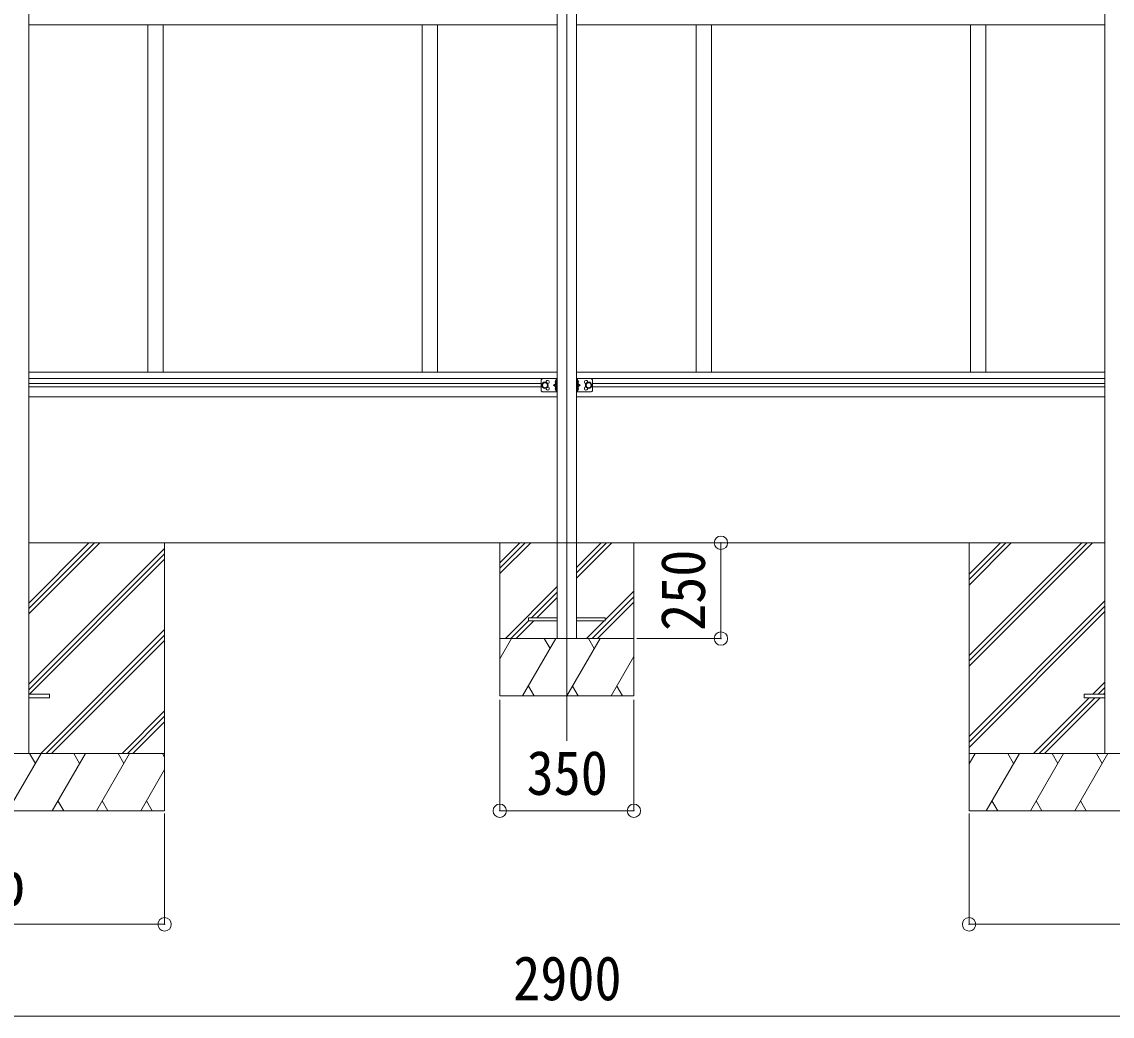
# Model space of a CAD drawing. Units: millimetres at full size, sheet at 1:35. Extents: x -9783 to 9892, y -6828 to 6752.
# Drawn here: x -2431 to 416, y -1933 to 664 of the extents above; entities that cross this region are included whole.
import ezdxf
from ezdxf.enums import TextEntityAlignment as Align

# ---------------------------------------------------------------- set-up
doc = ezdxf.new("R2010")
doc.units = ezdxf.units.MM
doc.header["$LTSCALE"] = 35
doc.header["$PDMODE"] = 32
doc.header["$PDSIZE"] = 35
for name, color, linetype, lineweight in [('0-0_0', 7, 'Continuous', 9), ('0-1_本体', 4, 'Continuous', 9), ('0-2_部品', 7, 'Continuous', 9), ('0-A_寸法', 6, 'Continuous', 9), ('1-0_FRAME', 7, 'Continuous', 9), ('1-1_GLASS', 4, 'Continuous', 9), ('1-2_GLASS_SEAL', 7, 'Continuous', 9), ('1-4_DIM2', 7, 'Continuous', 9), ('1-8', 2, 'Continuous', 9), ('1-A', 6, 'Continuous', 9)]:
    doc.layers.add(name, color=color, linetype=linetype, lineweight=lineweight)
doc.styles.add('ＭＳ ゴシック', font='')
doc.styles.get('ＭＳ ゴシック').set_extended_font_data('MS Gothic')

msp = doc.modelspace()

# ---------------------------------------------------------------- linework, layer by layer
at = {"layer": '0-0_0'}
for p, q in [((-2412.58, -696.92), (397.02, -696.92)), ((-2412.58, -882.55), (-2226.95, -696.92)), ((-2412.58, -868.41), (-2241.1, -696.92)), ((-2412.58, -854.27), (-2255.24, -696.92)), ((-2057.78, -696.92), (-2057.78, -1396.92)), ((42.22, -696.92), (42.22, -1396.92)), ((42.22, -991.1), (336.39, -696.92)), ((42.22, -1005.24), (350.54, -696.92)), ((42.22, -1019.38), (364.68, -696.92)), ((42.22, -807.25), (152.55, -696.92)), ((42.22, -793.11), (138.4, -696.92)), ((42.22, -778.97), (124.26, -696.92)), ((-2412.58, -1066.4), (-2057.78, -711.6)), ((-2412.58, -1080.54), (-2057.78, -725.74)), ((-2410.32, -1092.42), (-2057.78, -739.89)), ((42.22, -1203.23), (397.02, -848.43)), ((42.22, -1217.37), (397.02, -862.57)), ((42.22, -1231.52), (397.02, -876.72)), ((-2380.98, -1246.92), (-2057.78, -923.73)), ((-2366.83, -1246.92), (-2057.78, -937.87)), ((-2352.69, -1246.92), (-2057.78, -952.02)), ((365.16, -1092.42), (397.02, -1060.56)), ((379.3, -1092.42), (397.02, -1074.71)), ((210.66, -1246.92), (356.16, -1101.42)), ((224.8, -1246.92), (370.3, -1101.42)), ((238.94, -1246.92), (384.44, -1101.42)), ((393.44, -1092.42), (397.02, -1088.85)), ((-2168.84, -1246.92), (-2057.78, -1135.86)), ((-2154.7, -1246.92), (-2057.78, -1150.01)), ((-2140.56, -1246.92), (-2057.78, -1164.15)), ((-2057.78, -1246.92), (-2857.78, -1246.92)), ((-2466.63, -1396.92), (-2380.03, -1246.92)), ((-2395.03, -1272.9), (-2410.03, -1246.92)), ((-2351.16, -1396.92), (-2264.56, -1246.92)), ((-2279.56, -1272.9), (-2294.56, -1246.92)), ((-2235.69, -1396.92), (-2149.09, -1246.92)), ((-2179.09, -1246.92), (-2164.09, -1272.9)), ((-2063.62, -1246.92), (-2057.78, -1257.02)), ((842.22, -1246.92), (42.22, -1246.92)), ((42.22, -1274.42), (58.09, -1246.92)), ((86.96, -1396.92), (173.56, -1246.92)), ((158.56, -1272.9), (143.56, -1246.92)), ((202.43, -1396.92), (289.03, -1246.92)), ((274.03, -1272.9), (259.03, -1246.92)), ((317.9, -1396.92), (404.5, -1246.92)), ((389.5, -1272.9), (374.5, -1246.92)), ((-2120.22, -1396.92), (-2057.78, -1288.78)), ((-2336.16, -1370.94), (-2321.16, -1396.92)), ((-2220.69, -1370.94), (-2205.69, -1396.92)), ((-2105.22, -1370.94), (-2090.22, -1396.92)), ((101.96, -1370.94), (116.96, -1396.92)), ((217.43, -1370.94), (232.43, -1396.92)), ((332.9, -1370.94), (347.9, -1396.92)), ((-2857.78, -1396.92), (-2057.78, -1396.92)), ((42.22, -1396.92), (842.22, -1396.92))]:
    msp.add_line(p, q, dxfattribs=at)
at = {"layer": '0-1_本体'}
for p, q in [((-2412.58, 1629.46), (-2412.58, -1246.92)), ((397.02, 1629.46), (397.02, -1246.92))]:
    msp.add_line(p, q, dxfattribs=at)
at = {"layer": '0-2_部品', "color": 4}
for p, q in [((-2357.98, -1092.42), (-2412.78, -1092.42)), ((342.42, -1092.42), (342.42, -1101.42)), ((397.22, -1092.42), (342.42, -1092.42)), ((397.22, -1101.42), (342.42, -1101.42))]:
    msp.add_line(p, q, dxfattribs=at)
msp.add_lwpolyline([(-2357.98, -1092.42), (-2357.98, -1101.42), (-2412.78, -1101.42)], dxfattribs=at)
at = {"layer": '0-A_寸法'}
for p, q in [((-2057.78, -1693.31), (-2057.78, -1404.34)), ((42.22, -1693.31), (42.22, -1404.34)), ((-2857.78, -1693.31), (-2057.78, -1693.31)), ((42.22, -1693.31), (842.22, -1693.31)), ((-2457.78, -1933.29), (442.22, -1933.29))]:
    msp.add_line(p, q, dxfattribs=at)
for p in [(-2057.78, -1693.31), (42.22, -1693.31)]:
    msp.add_point(p, dxfattribs=at)
at = {"layer": '1-0_FRAME'}
for p, q in [((-1182.79, -696.92), (-1182.79, -1096.92)), ((-1182.79, -749.27), (-1130.44, -696.92)), ((-1182.79, -763.41), (-1116.3, -696.92)), ((-1182.79, -777.55), (-1102.15, -696.92)), ((-982.79, -789.69), (-890.02, -696.92)), ((-982.79, -775.54), (-904.16, -696.92)), ((-982.79, -761.4), (-918.3, -696.92)), ((-832.79, -1096.92), (-832.79, -696.92)), ((-1168.31, -946.92), (-1032.79, -811.4)), ((-907.79, -898.53), (-832.79, -823.53)), ((-1100.16, -892.92), (-1032.79, -825.54)), ((-1086.02, -892.92), (-1032.79, -839.69)), ((-942.03, -946.92), (-832.79, -837.68)), ((-927.89, -946.92), (-832.79, -851.82)), ((-1154.17, -946.92), (-1107.79, -900.54)), ((-1140.02, -946.92), (-1094.02, -900.92)), ((-956.17, -946.92), (-910.17, -900.92)), ((-1182.79, -1000.04), (-1152.12, -946.92)), ((-1182.79, -946.92), (-832.79, -946.92)), ((-1123.25, -1096.92), (-1036.65, -946.92)), ((-1051.65, -972.91), (-1066.65, -946.92)), ((-1007.78, -1096.92), (-921.18, -946.92)), ((-936.18, -972.9), (-951.18, -946.92)), ((-892.31, -1096.92), (-832.79, -993.82)), ((-1108.25, -1070.94), (-1093.25, -1096.92)), ((-992.78, -1070.94), (-977.78, -1096.92)), ((-877.31, -1070.94), (-862.31, -1096.92)), ((-1182.79, -1096.92), (-832.79, -1096.92))]:
    msp.add_line(p, q, dxfattribs=at)
at = {"layer": '1-1_GLASS'}
for p, q in [((-1032.79, 1606.43), (-1032.79, -946.92)), ((-982.79, 1606.43), (-982.79, -946.92)), ((-2101.79, 655.97), (-2101.79, -251.53)), ((-2061.79, 655.97), (-2061.79, -251.53)), ((-1385.79, 655.97), (-1385.79, -251.53)), ((-1345.79, 655.97), (-1345.79, -251.53)), ((-669.79, 655.97), (-669.79, -251.53)), ((-629.79, 655.97), (-629.79, -251.53)), ((46.21, 655.97), (46.21, -251.53)), ((86.21, 655.97), (86.21, -251.53)), ((-2412.79, -251.53), (-1032.79, -251.53)), ((-982.79, -251.53), (397.01, -251.53)), ((-2412.79, -267.53), (-1032.79, -267.53)), ((-2412.79, -281.03), (-1074.79, -281.03)), ((-982.79, -267.53), (397.01, -267.53)), ((-940.79, -281.03), (397.01, -281.03)), ((-2412.79, -290.03), (-1074.79, -290.03)), ((-940.79, -290.03), (397.01, -290.03)), ((-2412.79, -316.03), (-1032.79, -316.03)), ((-982.79, -316.03), (397.01, -316.03))]:
    msp.add_line(p, q, dxfattribs=at)
at = {"layer": '1-2_GLASS_SEAL'}
for p, q in [((-1074.79, -273.03), (-1074.79, -298.03)), ((-1069.79, -268.03), (-1032.79, -268.03)), ((-1035.79, -272.53), (-1036.59, -272.67)), ((-1035.79, -280.53), (-1036.59, -280.39)), ((-1035.79, -280.53), (-1035.29, -280.44)), ((-1035.29, -268.03), (-1035.29, -303.03)), ((-1032.79, -268.03), (-1032.79, -303.03)), ((-982.79, -268.03), (-982.79, -303.03)), ((-945.79, -268.03), (-982.79, -268.03)), ((-980.29, -268.03), (-980.29, -303.03)), ((-979.79, -280.53), (-980.29, -280.44)), ((-979.79, -272.53), (-978.98, -272.67)), ((-979.79, -280.53), (-978.98, -280.39)), ((-940.79, -273.03), (-940.79, -298.03)), ((-1069.79, -303.03), (-1032.79, -303.03)), ((-1035.29, -285.53), (-1042.29, -285.53)), ((-1035.79, -290.53), (-1036.59, -290.67)), ((-1035.79, -298.53), (-1036.59, -298.39)), ((-1035.79, -298.53), (-1035.29, -298.44)), ((-945.79, -303.03), (-982.79, -303.03)), ((-980.29, -285.53), (-973.29, -285.53)), ((-979.79, -298.53), (-980.29, -298.44)), ((-979.79, -290.53), (-978.98, -290.67)), ((-979.79, -298.53), (-978.98, -298.39))]:
    msp.add_line(p, q, dxfattribs=at)
at = {"layer": '1-2_GLASS_SEAL', "color": 4}
for p, q in [((-1032.79, -900.92), (-1107.79, -900.92)), ((-982.79, -892.92), (-907.79, -892.92))]:
    msp.add_line(p, q, dxfattribs=at)
at = {"layer": '1-2_GLASS_SEAL'}
for points in [[(-1064.79, -293.04), (-1058.29, -289.29), (-1058.29, -281.78), (-1064.79, -278.03), (-1071.29, -281.78), (-1071.29, -289.29)], [(-950.79, -293.04), (-957.29, -289.29), (-957.29, -281.78), (-950.79, -278.03), (-944.29, -281.78), (-944.29, -289.29)]]:
    msp.add_lwpolyline(points, close=True, dxfattribs=at)
for points in [[(-1035.29, -280.53), (-1042.29, -285.53), (-1035.29, -290.53)], [(-1034.9, -276.53), (-1035.53, -275.35), (-1037.76, -274.23)], [(-1034.9, -276.53), (-1035.53, -277.72), (-1037.76, -278.83)], [(-1035.79, -280.53), (-1035.79, -272.53), (-1035.29, -272.62), (-1035.29, -280.44)], [(-980.67, -276.53), (-980.04, -275.35), (-977.81, -274.23)], [(-980.67, -276.53), (-980.04, -277.72), (-977.81, -278.83)], [(-979.79, -280.53), (-979.79, -272.53), (-980.29, -272.62), (-980.29, -280.44)], [(-980.29, -280.53), (-973.29, -285.53), (-980.29, -290.53)], [(-1034.9, -294.53), (-1035.53, -293.35), (-1037.76, -292.23)], [(-1034.9, -294.53), (-1035.53, -295.72), (-1037.76, -296.83)], [(-1035.79, -298.53), (-1035.79, -290.53), (-1035.29, -290.62), (-1035.29, -298.44)], [(-980.67, -294.53), (-980.04, -293.35), (-977.81, -292.23)], [(-980.67, -294.53), (-980.04, -295.72), (-977.81, -296.83)], [(-979.79, -298.53), (-979.79, -290.53), (-980.29, -290.62), (-980.29, -298.44)]]:
    msp.add_lwpolyline(points, dxfattribs=at)
at = {"layer": '1-2_GLASS_SEAL', "color": 4}
for points in [[(-1107.79, -900.92), (-1107.79, -892.92), (-1032.79, -892.92)], [(-907.79, -892.92), (-907.79, -900.92), (-982.79, -900.92)]]:
    msp.add_lwpolyline(points, dxfattribs=at)
at = {"layer": '1-2_GLASS_SEAL'}
for centre, radius in [((-1064.79, -285.53), 8.5), ((-1064.79, -285.53), 7.5), ((-1064.79, -285.53), 6.5), ((-950.79, -285.53), 8.5), ((-950.79, -285.53), 7.5), ((-950.79, -285.53), 6.5)]:
    msp.add_circle(centre, radius, dxfattribs=at)
for centre, radius, start, end in [((-1069.79, -273.03), 5, 90, 180), ((-1057.79, -277.03), 4.25, 274.76077, 186.29431), ((-1031.69, -276.53), 6.5, 147.94412, 212.05588), ((-1036.43, -273.56), 0.9, 100, 147.94412), ((-1036.43, -279.51), 0.9, 212.05588, 260), ((-979.14, -273.56), 0.9, 32.05588, 80), ((-979.14, -279.51), 0.9, 280, 327.94412), ((-983.89, -276.53), 6.5, 327.94412, 32.05588), ((-957.79, -277.03), 4.25, 353.70569, 265.23923), ((-945.79, -273.03), 5, 0, 90), ((-1069.79, -298.03), 5, 180, 270), ((-1057.79, -294.03), 4.25, 173.70569, 85.23923), ((-1031.69, -294.53), 6.5, 147.94412, 212.05588), ((-1036.43, -291.56), 0.9, 100, 147.94412), ((-1036.43, -297.51), 0.9, 212.05588, 260), ((-979.14, -291.56), 0.9, 32.05588, 80), ((-979.14, -297.51), 0.9, 280, 327.94412), ((-983.89, -294.53), 6.5, 327.94412, 32.05588), ((-957.79, -294.03), 4.25, 94.76077, 6.29431), ((-945.79, -298.03), 5, 270, 0)]:
    msp.add_arc(centre, radius, start, end, dxfattribs=at)
at = {"layer": '1-4_DIM2', "color": 4}
for p, q in [((-2412.59, 655.97), (-1032.79, 655.97)), ((-982.79, 655.97), (397.01, 655.97))]:
    msp.add_line(p, q, dxfattribs=at)
at = {"layer": '1-8'}
msp.add_line((-1007.79, 1622.21), (-1007.79, -1214.53), dxfattribs=at)
at = {"layer": '1-A'}
for p, q in [((-605.52, -696.92), (-825.02, -696.92)), ((-605.52, -696.92), (-605.52, -946.92)), ((-605.52, -946.92), (-825.02, -946.92)), ((-1182.79, -1396.92), (-1182.79, -1106.75)), ((-832.79, -1396.92), (-832.79, -1106.75)), ((-1182.79, -1396.92), (-832.79, -1396.92))]:
    msp.add_line(p, q, dxfattribs=at)
for p in [(-605.52, -696.92), (-605.52, -946.92), (-1182.79, -1396.92), (-832.79, -1396.92)]:
    msp.add_point(p, dxfattribs=at)

# ---------------------------------------------------------------- texts
at = {"layer": '0-A_寸法', "color": 7, "style": 'ＭＳ ゴシック', "width": 0.9}
for s, p in [('b', (-2492.78, -1678.81)), ('2900', (-1147.78, -1926.29))]:
    msp.add_text(s, height=115.5, dxfattribs=at).set_placement(p, align=Align.BOTTOM_LEFT)
at = {"layer": '1-A', "color": 7, "style": 'ＭＳ ゴシック', "width": 0.9}
msp.add_text('250', height=115.5, rotation=90, dxfattribs=at).set_placement((-612.52, -926.92), align=Align.BOTTOM_LEFT)
msp.add_text('350', height=115.5, dxfattribs=at).set_placement((-1112.79, -1389.92), align=Align.BOTTOM_LEFT)

doc.saveas('drawing.dxf')
